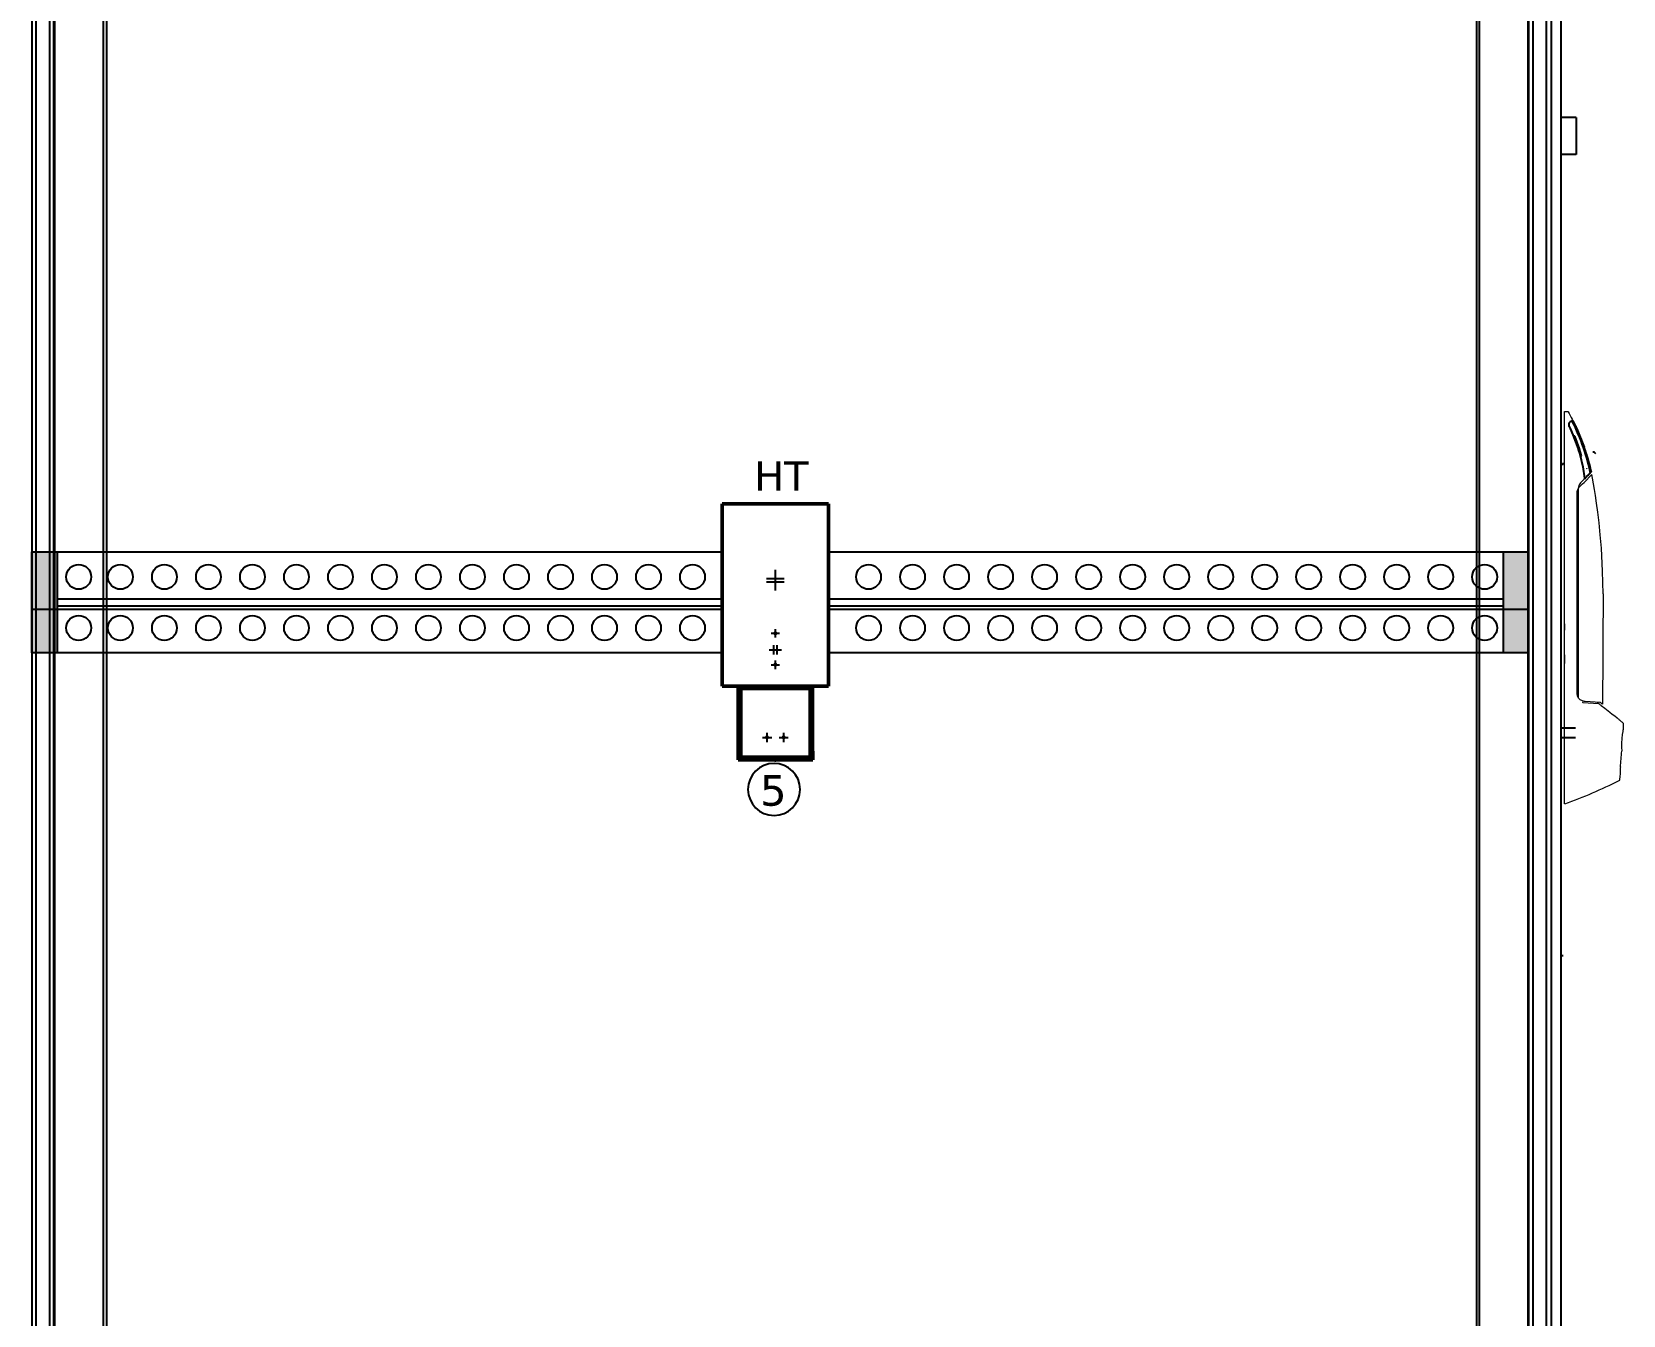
# Model space of a CAD drawing. Header units: inches. Extents: x 100535554 to 201081702, y 63708552 to 127420865.
# Drawn here: x 100541385 to 100541552.8, y 63710347.2 to 63710482.5 of the extents above; entities that cross this region are included whole.
import ezdxf

# ---------------------------------------------------------------- set-up
doc = ezdxf.new("R2010")
doc.units = ezdxf.units.IN
doc.header["$MEASUREMENT"] = 0
doc.linetypes.add('CENTER', pattern=[50.8, 31.75, -6.35, 6.35, -6.35])
for name, color, linetype, lineweight in [('2d ConnectionPoints', 7, 'Continuous', 50), ('AM_0', 7, 'Continuous', 50), ('AM_7', 7, 'CENTER', 25)]:
    doc.layers.add(name, color=color, linetype=linetype, lineweight=lineweight)
doc.layers.add('SCHRAFFUR', color=4, linetype='Continuous')
doc.layers.add('UMRISS02', color=4, linetype='Continuous')
doc.styles.add('Verdana$001H0', font='verdana.ttf')

# ---------------------------------------------------------------- blocks, each defined once
blk = doc.blocks.new('2_3105_330__2__1_0_in_3105_330__2__0')
at = {"layer": 'AM_0'}
for p, q in [((-1.26, 6.076), (1.26, 6.076)), ((-1.26, 6.076), (-1.26, 1.745)), ((1.26, 6.076), (1.26, 1.745)), ((-1.26, 1.745), (1.26, 1.745)), ((-0.884, 1.745), (-0.884, 0.205)), ((-0.865, 1.745), (-0.865, 1.739)), ((0.865, 1.739), (-0.865, 1.739)), ((-0.865, 1.739), (-0.823, 1.697)), ((0.823, 1.697), (-0.823, 1.697)), ((-0.823, 1.697), (-0.823, 0.063)), ((0.823, 1.697), (0.865, 1.739)), ((0.823, 1.697), (0.823, 0.063)), ((0.865, 1.739), (0.865, 1.745)), ((0.884, 0.205), (0.884, 1.745)), ((-0.886, 0.205), (-0.884, 0.205)), ((-0.886, 0.205), (-0.886, 0)), ((-0.823, 0.063), (-0.886, 0)), ((-0.799, 0), (-0.886, 0)), ((0.823, 0.063), (-0.823, 0.063)), ((-0.799, 0), (-0.799, 0.001)), ((0.799, 0.001), (-0.799, 0.001)), ((0.799, 0.001), (0.799, 0)), ((0.886, 0), (0.799, 0)), ((0.886, 0), (0.823, 0.063)), ((0.884, 0.205), (0.886, 0.205)), ((0.886, 0.205), (0.886, 0))]:
    blk.add_line(p, q, dxfattribs=at)
at = {"layer": 'AM_7'}
for p, q in [((-0.209, 4.303), (0.209, 4.303)), ((-0.209, 4.224), (0.209, 4.224)), ((0, 4.015), (0, 4.512)), ((0, 2.903), (0, 3.105)), ((-0.101, 3.004), (0.101, 3.004)), ((-0.039, 2.503), (-0.039, 2.718)), ((0.039, 2.503), (0.039, 2.718)), ((-0.147, 2.61), (0.147, 2.61)), ((0, 2.155), (0, 2.357)), ((-0.101, 2.256), (0.101, 2.256)), ((-0.306, 0.531), (-0.087, 0.531)), ((-0.197, 0.422), (-0.197, 0.641)), ((0.087, 0.531), (0.306, 0.531)), ((0.197, 0.422), (0.197, 0.641))]:
    blk.add_line(p, q, dxfattribs=at)
blk = doc.blocks.new('7541')
at = {"layer": 'SCHRAFFUR'}
h = blk.add_hatch(dxfattribs=at)
h.set_pattern_fill('_U', color=256, angle=45, style=0, pattern_type=0)
h.set_pattern_definition([(45, (-75.6523, -180.1225), (-0.7071068, 0.7071068), [])])
h.paths.add_polyline_path([(39, 18.6), (39, 18.6), (38.9, 18.7), (38.8, 18.8), (38.7, 18.9), (38.6, 19), (38.5, 19.1), (38.4, 19.2), (38.4, 19.2), (38.3, 19.3), (38.3, 19.3), (38.3, 19.3), (38.3, 19.3), (38.2, 19.4), (38.1, 19.4), (38, 19.4, 0.026783), (19.2, 14.2, 0.034866), (-1, 5.9), (-1, 5.8), (-1, 5.4), (-1, 5.4), (-1, 5.3), (-1, 4.9), (-0.9, 4.8, -0.035545), (19.6, 13.3, -0.027934)])
at = {"layer": 'UMRISS02'}
blk.add_line((10.7, 6.9), (11, 6.2), dxfattribs=at)
for points in [[(20.9, 9.5), (24.7, 10.6), (34.3, 12.9), (43.1, 14.2)], [(38, 19.4), (38.1, 19.4), (38.2, 19.4), (38.3, 19.3), (38.3, 19.3)], [(38.8, 18.8), (38.7, 18.9), (38.6, 19), (38.5, 19.1), (38.4, 19.2), (38.4, 19.2), (38.3, 19.3), (38.3, 19.3), (38.3, 19.3)], [(42.7, 15.1), (42.4, 15.3), (42.2, 15.6), (41.8, 15.9), (41.5, 16.2), (41.2, 16.5), (40.9, 16.8), (40.6, 17.1), (40.3, 17.4), (40, 17.6), (39.8, 17.9), (39.5, 18.1), (39.3, 18.3), (39.2, 18.5), (39, 18.6), (38.9, 18.7), (38.8, 18.8), (38.8, 18.8)], [(43.5, 14.3), (43.5, 14.3), (43.4, 14.4), (43.4, 14.4), (43.4, 14.4), (43.3, 14.4), (43.3, 14.5), (43.3, 14.5), (43.2, 14.5), (43.2, 14.6), (43.2, 14.6), (43.1, 14.6), (43.1, 14.7), (43.1, 14.7), (43.1, 14.7), (43, 14.8), (43, 14.8), (43, 14.8), (42.9, 14.8), (42.9, 14.9), (42.9, 14.9), (42.8, 14.9), (42.8, 15), (42.8, 15), (42.7, 15), (42.7, 15.1), (42.7, 15.1)], [(43.1, 14.2), (43.1, 14.2), (43.1, 14.2), (43.1, 14.2), (43.1, 14.2), (43.1, 14.2), (43.1, 14.2), (43.1, 14.2), (43.2, 14.3), (43.2, 14.3), (43.3, 14.3), (43.4, 14.3), (43.4, 14.3), (43.4, 14.3), (43.4, 14.3), (43.4, 14.3), (43.4, 14.3), (43.5, 14.3), (43.5, 14.3), (43.5, 14.3)], [(-1, 5.4), (-1, 5.4), (-1, 5.8), (-1, 5.9)], [(-1, 5.4), (-1, 5.3)], [(-1, 5.3), (-1, 4.9), (-0.7, 4.2), (-0.3, 3.5), (0.1, 3.1), (0.5, 2.8)], [(0.5, 2.8), (0.9, 2.6), (1.4, 2.5), (2, 2.4)], [(2, 2.4), (2.6, 2.5), (3.1, 2.6), (3.3, 2.7)], [(3.3, 2.7), (4.9, 3.5)], [(4.9, 3.5), (9.8, 5.6), (20.6, 9.4), (20.9, 9.5)], [(25.9, 11.9), (18.2, 9.6), (10.7, 6.9)], [(20.4, 10.4), (10.7, 7)], [(10.7, 7), (10.7, 6.9)], [(10.7, 6.9), (10.8, 6.5), (11, 6.1)], [(11, 6.2), (18.4, 8.9), (26.2, 11.2)], [(20.7, 10.5), (20.6, 10.5), (20.4, 10.4)], [(25.9, 12), (20.7, 10.5)], [(26.1, 11.3), (25.9, 12)], [(26.2, 11), (26.1, 11.2), (26.1, 11.3)]]:
    blk.add_lwpolyline(points, dxfattribs=at)
for centre, radius, start, end in [((68.9, -134.9), 157.2, 108.3989, 116.3863), ((76.6, -158.3), 181.8, 102.262, 108.3989)]:
    blk.add_arc(centre, radius, start, end, dxfattribs=at)
at = {"layer": 'UMRISS02', "extrusion": (0, 0, -1)}
for centre, radius, start, end in [((-68.9, -134.9), 156.2, 63.4554, 71.6011), ((-76.6, -158.3), 180.8, 71.6011, 78.0016)]:
    blk.add_arc(centre, radius, start, end, dxfattribs=at)
blk = doc.blocks.new('LOCKS')
at = {"lineweight": 13}
for p, q in [((0, 302), (2.2, 302)), ((0, 147), (0, 302)), ((0, 114.8), (0, 302)), ((0, 117), (0, 302)), ((16.1, 251.1), (13.5, 248.4)), ((20.9, 253.4), (14.9, 247.4)), ((19.7, 254.8), (16.1, 251.1)), ((22.7, 243.5), (20.9, 253.4)), ((9.5, 203.5), (9.5, 239.1)), ((10.5, 241.7), (10.5, 215.8)), ((10.5, 215.8), (10.5, 201.9)), ((9.5, 197.9), (9.5, 203.5)), ((9.5, 85), (9.5, 197.9)), ((10.5, 201.9), (10.5, 183.4)), ((10.5, 183.4), (10.5, 174.6)), ((10.5, 174.6), (10.5, 159.9)), ((10.5, 159.9), (10.5, 157.1)), ((0, 145), (0, 147)), ((10.5, 157.1), (10.5, 81.7)), ((0, 139), (0, 145)), ((0, 138.5), (0, 140.5)), ((0, 135), (0, 139)), ((0, 138.5), (0, 133.7)), ((9.5, 140.2), (9.5, 132.8)), ((9.5, 132.8), (9.5, 135)), ((9.5, 132.8), (9.5, 132.5)), ((9.5, 132.8), (9.5, 132.5)), ((9.5, 127.5), (9.5, 127.3)), ((9.5, 127.5), (9.5, 127.3)), ((9.5, 127.3), (9.5, 115.9)), ((9.5, 125), (9.5, 127.3)), ((0, 113), (0, 117)), ((0, 114.8), (0, 108.2)), ((0, 102), (0, 113)), ((0, 100), (0, 108.2)), ((0, 55.7), (0, 100)), ((14.1, 78.1), (26.2, 77.2)), ((15.2, 78.9), (15.2, 78.9)), ((15.8, 78.9), (15.2, 78.9)), ((27.3, 78.1), (15.8, 78.9)), ((28, 77.5), (27.3, 78.1)), ((0, 40.3), (0, 55.7)), ((0, 6.4), (0, 40.3)), ((0, 0), (0, 2.1))]:
    blk.add_line(p, q, dxfattribs=at)
for points in [[(2.2, 302), (2.4, 301.9), (2.6, 301.8), (2.7, 301.7)], [(3.5, 293.1), (3.9, 293.7), (4.3, 294.1), (4.7, 294.3), (5, 294.4)], [(5, 294.4), (5.2, 294.5), (5.5, 294.6), (5.5, 294.6)], [(3.1, 291.7), (3.2, 292.2), (3.4, 292.8), (3.5, 293.1)], [(3.4, 290.4), (3.4, 290.5), (3.2, 291.1), (3.1, 291.7)], [(4.2, 288.7), (3.4, 290.4)], [(6.7, 283.1), (6.4, 283.8), (4.2, 288.7)], [(17.2, 257.9), (17.1, 258.1), (17, 258.4)], [(11.5, 244), (13.7, 246.2), (14.9, 247.4)], [(14.9, 247.4), (15.9, 248.4)], [(9.5, 239.1), (9.6, 240.4), (10, 241.8), (10.7, 243), (11.5, 244)], [(29.5, 161.7), (29.2, 179.2), (28.3, 196.7), (27.4, 207), (26.5, 216.3), (25.5, 224.4), (24.6, 231.4), (23.7, 237.2), (22.9, 242), (22.7, 243.3), (22.7, 243.5), (22.7, 243.6), (22.7, 243.6), (22.7, 243.6)], [(10.5, 214.2), (10.5, 214.2), (10.5, 214.2), (10.4, 214.2), (10.2, 214.2), (10, 214.2)], [(10.5, 214.2), (10.5, 214.2)], [(25, 78.2), (26.2, 77.2)], [(29.1, 76.7), (28.7, 77), (28.3, 77.3), (28.1, 77.5), (28, 77.5)], [(28.1, 75.7), (30.8, 73.7), (34.7, 70.7), (36.6, 69.2), (38.5, 67.7), (40.3, 66.2), (41.1, 65.5), (41.6, 65.2), (42, 64.8), (42.4, 64.5), (42.6, 64.3), (42.7, 64.1), (42.8, 64.1), (42.9, 64), (42.9, 64)], [(44.9, 57), (44.9, 57), (44.8, 56.7), (44.7, 55.7), (44.3, 53.4), (44, 50.4), (43.8, 46.9), (43.8, 43.5), (43.9, 40.9)], [(42.9, 28.5), (42.8, 27.6), (42.7, 25.7), (42.6, 24.1), (42.6, 23.2), (42.6, 22.9), (42.6, 22.9)], [(42, 18.3), (42, 18.2), (41.9, 18), (41.8, 17.9), (41.8, 17.9)], [(0, 2.1), (0, 2.2), (0, 2.6), (0, 3.3), (0, 4.2), (0, 5.3), (0, 6.4)]]:
    blk.add_lwpolyline(points, dxfattribs=at)
at = {"lineweight": 13, "extrusion": (-2.44921e-16, 4.49898e-32, -1)}
for centre, radius, start, end in [((146.1, 216.3), 171.5, 150.1267, 152.3153), ((133, 223.5), 155.7, 152.8305, 161.0011), ((138.8, 220.4), 163.1, 152.4129, 152.9267), ((156.3, 215.5), 180.3, 161.0011, 167.4001), ((8410.5, 161.7), 8440, 180, 180.57686), ((-15.6, 85), 6.1, 289.1147, 0), ((-15.6, 85), 6.1, 274, 289.1147), ((119.7, -125.9), 250, 126.0144, 126.2422), ((119.7, -125.9), 250, 130.5682, 131.2084), ((379.9, 68.8), 425, 180.8962, 181.585), ((116.6, 330), 350, 243.1024, 250.5442), ((379.9, 68.8), 425, 186.2131, 186.8346)]:
    blk.add_arc(centre, radius, start, end, dxfattribs=at)
at = {"lineweight": 13}
for centre, radius, start, end in [((6.1, 291.7), 3, 83.2496, 101.9991), ((19.6, 241.7), 9.12, 132.4082, 179.85), ((14.1, 78.6), 0.5, 180, 266), ((88.6, 155.3), 100, 231.3571, 232.1695), ((-379.9, 68.8), 424.7, 354.5434, 356.2137), ((43.4, 40.8), 0.5, 356.2137, 3.0425)]:
    blk.add_arc(centre, radius, start, end, dxfattribs=at)
at = {"lineweight": 13, "rotation": 270.5999999999999}
blk.add_blockref('7541', (0.7, 293.6), dxfattribs=at)

msp = doc.modelspace()

# ---------------------------------------------------------------- hatches: boundary and pattern name
at = {"lineweight": 13}
h = msp.add_hatch(color=8, dxfattribs=at)
h.dxf.hatch_style = 1
h.paths.add_polyline_path([(100541387.632, 63710427.68), (100541384.967, 63710427.68), (100541384.967, 63710417.023), (100541387.632, 63710417.023)])
h = msp.add_hatch(color=8, dxfattribs=at)
h.dxf.hatch_style = 1
h.paths.add_polyline_path([(100541542.828, 63710427.68), (100541540.164, 63710427.68), (100541540.164, 63710417.023), (100541542.828, 63710417.023)])

# ---------------------------------------------------------------- linework, layer by layer
at = {"color": 7, "linetype": 'Continuous', "lineweight": -2, "true_color": 0x000007}
for p, q in [((100541384.968, 63710611.428), (100541384.968, 63710210.769)), ((100541545.25, 63710213.283), (100541545.25, 63710611.428)), ((100541385.434, 63710213.19), (100541385.434, 63710609.007)), ((100541386.831, 63710609.007), (100541386.831, 63710213.19)), ((100541387.296, 63710213.19), (100541387.296, 63710609.007)), ((100541387.389, 63710213.19), (100541387.389, 63710609.007)), ((100541542.736, 63710609.007), (100541542.736, 63710213.283)), ((100541542.829, 63710609.007), (100541542.829, 63710213.283)), ((100541543.295, 63710213.283), (100541543.295, 63710609.007)), ((100541544.692, 63710609.007), (100541544.692, 63710213.283)), ((100541546.275, 63710214.215), (100541546.275, 63710607.982)), ((100541392.512, 63710218.406), (100541392.512, 63710603.791)), ((100541392.884, 63710218.406), (100541392.884, 63710603.791)), ((100541537.334, 63710603.791), (100541537.334, 63710218.406)), ((100541537.613, 63710603.791), (100541537.613, 63710218.406)), ((100541547.858, 63710473.498), (100541546.275, 63710473.498)), ((100541547.858, 63710473.498), (100541547.858, 63710469.586)), ((100541547.858, 63710469.586), (100541546.275, 63710469.586)), ((100541546.461, 63710436.897), (100541546.275, 63710436.897)), ((100541546.461, 63710437.083), (100541546.461, 63710436.897)), ((100541384.967, 63710421.63), (100541457.786, 63710421.63)), ((100541547.765, 63710409.076), (100541546.275, 63710409.076)), ((100541547.765, 63710408.051), (100541546.275, 63710408.051)), ((100541546.275, 63710385.114), (100541546.461, 63710385.114))]:
    msp.add_line(p, q, dxfattribs=at)
at = {"color": 8, "ltscale": 2}
for p, q in [((100541387.632, 63710422.718), (100541457.786, 63710422.718)), ((100541387.632, 63710421.985), (100541457.786, 63710421.985)), ((100541468.986, 63710422.718), (100541540.164, 63710422.718)), ((100541468.986, 63710421.985), (100541540.164, 63710421.985))]:
    msp.add_line(p, q, dxfattribs=at)
at = {"color": 7, "linetype": 'Continuous', "lineweight": -2}
msp.add_line((100541468.986, 63710421.63), (100541542.735, 63710421.63), dxfattribs=at)
at = {"color": 8, "ltscale": 2}
for points in [[(100541457.786, 63710417.023), (100541384.967, 63710417.023), (100541384.967, 63710427.68), (100541457.786, 63710427.68)], [(100541468.986, 63710427.68), (100541542.828, 63710427.68), (100541542.828, 63710417.023), (100541468.986, 63710417.023)]]:
    msp.add_lwpolyline(points, dxfattribs=at)
for points in [[(100541384.967, 63710427.68), (100541387.632, 63710427.68), (100541387.632, 63710417.023), (100541384.967, 63710417.023)], [(100541540.164, 63710427.68), (100541542.828, 63710427.68), (100541542.828, 63710417.023), (100541540.164, 63710417.023)]]:
    msp.add_lwpolyline(points, close=True, dxfattribs=at)
for centre in [(100541389.914, 63710425.043), (100541394.312, 63710425.043), (100541398.953, 63710425.043), (100541403.594, 63710425.043), (100541408.235, 63710425.043), (100541412.877, 63710425.043), (100541417.518, 63710425.043), (100541422.159, 63710425.043), (100541426.8, 63710425.043), (100541431.441, 63710425.043), (100541436.083, 63710425.043), (100541440.724, 63710425.043), (100541445.365, 63710425.043), (100541450.006, 63710425.043), (100541454.647, 63710425.043), (100541473.212, 63710425.043), (100541477.853, 63710425.043), (100541482.494, 63710425.043), (100541487.136, 63710425.043), (100541491.777, 63710425.043), (100541496.418, 63710425.043), (100541501.059, 63710425.043), (100541505.7, 63710425.043), (100541510.342, 63710425.043), (100541514.983, 63710425.043), (100541519.624, 63710425.043), (100541524.265, 63710425.043), (100541528.906, 63710425.043), (100541533.548, 63710425.043), (100541538.189, 63710425.043), (100541389.914, 63710419.66), (100541394.312, 63710419.66), (100541398.953, 63710419.66), (100541403.594, 63710419.66), (100541408.235, 63710419.66), (100541412.877, 63710419.66), (100541417.518, 63710419.66), (100541422.159, 63710419.66), (100541426.8, 63710419.66), (100541431.441, 63710419.66), (100541436.083, 63710419.66), (100541440.724, 63710419.66), (100541445.365, 63710419.66), (100541450.006, 63710419.66), (100541454.647, 63710419.66), (100541473.212, 63710419.66), (100541477.853, 63710419.66), (100541482.494, 63710419.66), (100541487.136, 63710419.66), (100541491.777, 63710419.66), (100541496.418, 63710419.66), (100541501.059, 63710419.66), (100541505.7, 63710419.66), (100541510.342, 63710419.66), (100541514.983, 63710419.66), (100541519.624, 63710419.66), (100541524.265, 63710419.66), (100541528.906, 63710419.66), (100541533.548, 63710419.66), (100541538.189, 63710419.66)]:
    msp.add_circle(centre, 1.311, dxfattribs=at)
at = {"color": 7, "linetype": 'Continuous', "lineweight": -2, "true_color": 0x000007}
for points in [[(100541549.788, 63710438.171), (100541549.731, 63710438.202), (100541549.664, 63710438.209), (100541549.602, 63710438.189)], [(100541549.9, 63710438.022), (100541549.885, 63710438.085), (100541549.844, 63710438.139), (100541549.788, 63710438.171)], [(100541463.246, 63710405.37), (100541461.729, 63710405.37), (100541460.499, 63710404.14), (100541460.499, 63710402.623)], [(100541465.994, 63710402.623), (100541465.994, 63710404.14), (100541464.764, 63710405.37), (100541463.246, 63710405.37)], [(100541460.499, 63710402.623), (100541460.499, 63710401.106), (100541461.729, 63710399.876), (100541463.246, 63710399.876)], [(100541463.246, 63710399.876), (100541464.764, 63710399.876), (100541465.994, 63710401.106), (100541465.994, 63710402.623)]]:
    msp.add_open_spline(points, degree=3, dxfattribs=at)
at = {"layer": '2d ConnectionPoints'}
for p in [(100541463.386, 63710419.096), (100541463.386, 63710415.771), (100541462.511, 63710408.105), (100541464.261, 63710408.105), (100541463.386, 63710405.743)]:
    msp.add_point(p, dxfattribs=at)

# ---------------------------------------------------------------- block references
at = {"lineweight": 13, "xscale": 0.1371199190243715, "yscale": 0.1371199190243715, "zscale": 0.1371199190243715}
msp.add_blockref('LOCKS', (100541546.63, 63710401.087), dxfattribs=at)
at = {"xscale": 4.445009639330632, "yscale": 4.445009639330632, "zscale": 4.445009639330632}
msp.add_blockref('2_3105_330__2__1_0_in_3105_330__2__0', (100541463.386, 63710405.743), dxfattribs=at)

# ---------------------------------------------------------------- texts
at = {"color": 7, "true_color": 0x000007, "style": 'Verdana$001H0'}
for s, height, p in [('HT', 3.0676, (100541461.151, 63710434.149)), ('5', 3.22, (100541461.762, 63710400.911))]:
    msp.add_text(s, height=height, dxfattribs=at).set_placement(p)

doc.saveas('drawing.dxf')
